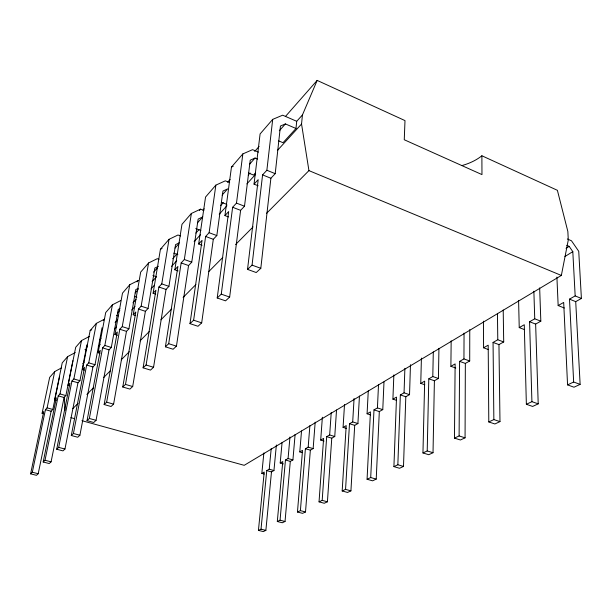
<?xml version="1.0" encoding="UTF-8"?>
<svg xmlns="http://www.w3.org/2000/svg" width="612" height="612" viewBox="0 0 612 612"><rect width="100%" height="100%" fill="white"/><g stroke="black" fill="none" stroke-linecap="round" stroke-linejoin="round"><path stroke-width="0.92" d="M451.166 340.846L450.883 366.313L455.129 363.911L454.471 438.116L459.107 435.935L459.597 361.378L465.349 363.413L469.71 360.973L469.764 329.616M459.597 361.378L463.942 358.915L464.057 333.119M454.471 438.116L460.415 439.99L465.066 437.832L465.349 363.413M421.416 358.081L420.758 383.38L424.674 381.161L422.953 452.949L427.214 450.945L428.798 378.828L434.398 380.733L438.422 378.484L438.942 348.335M422.953 452.949L428.744 454.708L433.021 452.719L434.398 380.733M428.798 378.828L432.799 376.556L433.296 351.885M393.86 374.919L392.904 399.154L396.53 397.104L393.914 466.619L397.846 464.768L400.347 394.939L405.81 396.737L409.535 394.648L410.468 364.721M400.347 394.939L404.05 392.843L404.884 368.309M393.914 466.619L399.552 468.272L403.499 466.436L405.81 396.737M368.271 390.915L367.085 413.781L370.451 411.876L367.07 479.257L370.704 477.544L373.993 409.872L379.318 411.562L382.768 409.627L383.992 382.003M367.07 479.257L372.555 480.818L376.219 479.112L379.318 411.562M373.993 409.872L377.428 407.929L378.53 384.435M344.518 404.555L343.072 427.383L346.208 425.608L342.177 490.969L345.558 489.378L349.498 423.741L354.7 425.34L357.913 423.542L359.451 396.033M342.177 490.969L347.532 492.446L350.928 490.87L354.7 425.34M349.498 423.741L352.696 421.936L354.073 398.511M322.371 417.239L320.696 440.059L323.618 438.406L319.036 501.863L322.18 500.379L326.693 436.662L331.765 438.177L334.756 436.501L336.531 410.009M326.693 436.662L329.669 434.979L331.23 412.519M319.036 501.863L324.253 503.263L327.42 501.794L331.765 438.177M301.525 430.963L299.781 451.908L302.519 450.356L297.463 512.014L302.558 513.346L305.51 511.969L310.345 450.164L313.145 448.596L315.18 422.142M297.463 512.014L300.4 510.63L305.388 448.726L308.173 447.15L309.886 425.631M282.078 442.606L280.197 463.001L282.767 461.547L277.305 521.5L280.051 520.208L285.46 460.017L290.295 461.387L292.918 459.918L295.114 434.405M277.305 521.5L282.277 522.763L285.039 521.478L290.295 461.387M285.46 460.017L288.068 458.541L289.973 436.991M263.879 452.949L261.821 473.405L264.231 472.043L258.432 530.382L261.01 529.173L266.763 470.613L271.483 471.913L273.947 470.536L276.372 444.985M258.432 530.382L263.29 531.591L265.876 530.382L271.483 471.913M266.541 213.351L308.938 170.618L301.548 124.022L302.435 114.957L317.161 80.409L404.999 120.595L404.257 139.75L481.973 174.596L481.881 155.769L557.387 190.309L567.852 231.481L568.288 239.996L561.349 275.446L244.196 465.319L81.947 420.696M266.763 470.613L269.211 469.22L271.215 448.55M278.682 140.882L283.027 142.718L295.986 128.489L296.713 121.298L302.435 114.957M258.134 185.773L254.034 184.136L258.195 179.645L247.531 269.395L256.229 272.539L260.811 268.316L270.887 178.253L275.209 173.663L280.441 126.041L285.399 123.915L295.986 128.489M247.531 269.395L252.06 265.134L262.586 174.894L266.87 170.258L272.7 119.371L282.668 115.194L296.713 121.298M254.034 184.136L260.092 133.952L272.7 119.371M228.452 216.931L224.941 215.592L228.681 211.545L217.206 297.975L225.553 300.844L229.653 297.065L240.608 210.344L244.502 206.221L250.239 160.191L255.074 158.034L257.621 159.082M217.206 297.975L221.261 294.158L232.637 207.269L236.484 203.108L242.842 153.918L252.549 149.665L258.463 152.113M224.941 215.592L231.466 167.076L242.842 153.918M202.044 245.221L198.671 243.997L202.059 240.332L189.98 323.641L197.997 326.272L201.685 322.868L213.305 239.3L216.824 235.566L222.944 191.051L227.656 188.879L222.11 195.121M189.98 323.641L193.629 320.198L205.632 236.469L209.113 232.705L215.86 185.13L225.315 180.831L229.661 182.552M198.671 243.997L205.548 197.056L215.86 185.13M178.084 270.909L174.833 269.77L177.916 266.442L165.401 346.805L173.104 349.245L176.447 346.155L188.557 265.539L191.755 262.15L198.158 219.073L202.748 216.893L197.378 222.936M165.401 346.805L168.698 343.699L181.16 262.93L184.327 259.511L191.365 213.466L200.568 209.159L203.926 210.429M174.833 269.77L181.971 224.336L191.365 213.466M155.754 294.158L153.107 293.263L155.922 290.218L143.093 367.835L150.506 370.092L153.551 367.284L166.013 289.438L168.927 286.347L175.552 244.639L179.278 242.826M143.093 367.835L146.092 365.004L158.883 287.013L161.767 283.899L169.027 239.315L177.985 235.008L180.586 235.957M135.772 315.601L133.217 314.767L135.795 311.975L122.76 386.998L129.905 389.094L132.689 386.532L145.396 311.301L148.066 308.463L154.851 268.048L158.477 266.243M153.107 293.263L160.436 249.252L169.027 239.315M122.76 386.998L125.498 384.413L138.511 309.045L141.15 306.184L148.563 262.984L157.292 258.692L158.967 259.289M117.42 335.3L114.949 334.527L117.32 331.956L104.147 404.54L111.047 406.498L113.595 404.149L126.47 331.367L128.925 328.759L135.818 289.568L138.358 288.283M133.217 314.767L140.676 272.111L148.563 262.984M104.147 404.54L106.656 402.168L119.814 329.256L122.247 326.632L129.759 284.733L138.258 280.48L137.034 281.88M99.924 353.292L98.104 352.734L100.291 350.37L87.049 420.651L93.72 422.494L96.061 420.329L109.028 349.85L111.3 347.448L118.261 309.42L119.914 308.57M114.949 334.527L122.492 293.14L129.759 284.733M87.049 420.651L89.36 418.47L102.594 347.876L104.836 345.451L112.417 304.799L120.702 300.584M84.288 370.107L82.521 369.579L84.548 367.384L71.29 435.507L77.739 437.236L79.904 435.239L92.917 366.94L95.013 364.714L102.02 327.787M98.104 352.734L105.7 312.571L112.417 304.799M71.29 435.507L73.425 433.495L86.682 365.081L88.755 362.839L96.375 323.358L104.445 319.189L103.298 320.497M82.521 369.579L90.148 330.564L96.375 323.358M69.783 385.698L68.07 385.208L69.952 383.166L56.709 449.246L62.959 450.876L64.964 449.024L77.976 382.775L79.927 380.71L86.942 344.824M56.709 449.246L58.691 447.387L71.933 381.024L73.861 378.95L81.488 340.586L89.36 336.462M56.273 400.225L54.613 399.758L56.365 397.861L43.177 462.006L49.228 463.544L51.087 461.831L64.069 397.517L65.882 395.597L72.904 360.705M68.07 385.208L75.697 347.279L81.488 340.586M43.177 462.006L45.013 460.278L58.209 395.865L59.999 393.929L67.618 356.628L75.291 352.558M43.697 413.75L42.083 413.307L43.72 411.532L30.6 473.856L36.468 475.317L38.204 473.711L51.125 411.241L52.823 409.451L59.632 376.418M54.613 399.758L62.225 362.87L67.618 356.628M30.6 473.856L32.306 472.25L45.441 409.673L47.109 407.867L54.705 371.576L61.353 368.003M42.083 413.307L49.656 377.405L54.705 371.576M199.382 210.52L200.568 209.159M202.985 210.253L204.247 208.822M227.58 182.277L230.104 179.408M254.707 151.432L259.121 146.406M285.62 116.28L317.161 80.409M86.147 348.06L87.332 346.736M117.412 312.893L119.906 310.093M135.122 292.972L138.205 289.499M153.643 272.133L157.345 267.964M175.024 248.082L178.773 243.867M249.604 164.192L255.074 158.034M279.309 130.769L285.399 123.915M99.702 339.668L100.988 338.252M115.11 322.593L117.527 319.923M132.926 302.841L135.994 299.452M152.128 281.566L156.511 276.708M172.706 258.754L176.99 254.003M195.848 233.103L199.022 229.584M220.764 205.487L223.296 202.671M248.22 175.047L250.071 172.997M255.403 173.043L253.559 175.078L248.541 173.051M82.842 363.582L84.135 362.174M98.28 346.667L100.215 344.556M114.36 329.057L116.295 326.946M131.733 310.032L134.946 306.513M151.026 288.895L154.247 285.376M171.612 266.35L176.761 260.712M194.126 241.686L200.56 234.641M219.211 214.208L226.93 205.754M246.873 183.914L255.235 174.749M277.749 150.093L301.548 124.022M72.751 408.671L78.137 403.247M86.881 394.434L93.613 387.648M103.703 377.474L110.435 370.696M121.199 359.841L129.277 351.701M140.041 340.853L149.458 331.36M160.902 319.831L171.666 308.976M183.103 297.447L195.886 284.557M208.677 271.674L222.806 257.43M235.589 244.548L253.085 226.914M566.024 248.334L569.168 246.361L572.809 251.647L575.165 295.917L569.504 299.13L573.658 382.018L580.13 384.367L575.716 301.639L581.4 298.457L578.738 251.31L571.493 240.791L567.339 238.978M564.914 256.527L572.809 251.647M483.434 321.17L483.579 347.8L488.192 345.183L488.797 421.959L494.901 423.971L499.981 421.607L498.956 344.602L503.707 341.947L503.202 310.016M488.797 421.959L493.853 419.58L493.058 342.429L497.786 339.752L503.707 341.947M518.586 300.377L519.236 327.604L524.27 324.743L526.366 404.28L532.639 406.437L538.208 403.851L535.638 324.077L540.824 321.17L539.662 287.923M526.366 404.28L531.912 401.671L529.579 321.736L534.743 318.814L540.824 321.17M556.905 277.075L558.159 305.549L563.683 302.427L567.561 384.887L574.002 387.212L580.13 384.367M90.148 330.564L91.746 329.738M160.436 249.252L162.042 248.472M567.561 384.887L573.658 382.018M231.466 167.076L233.218 166.296M32.306 472.25L38.204 473.711M261.01 529.173L265.876 530.382M280.051 520.208L285.039 521.478M45.013 460.278L51.087 461.831M58.691 447.387L64.964 449.024M300.4 510.63L305.51 511.969M73.425 433.495L79.904 435.239M322.18 500.379L327.42 501.794M261.821 473.405L264.17 474.048M45.441 409.673L51.125 411.241M70.885 417.652L74.572 418.669M89.36 418.47L96.061 420.329M345.558 489.378L350.928 490.87M47.109 407.867L52.823 409.451M269.211 469.22L273.947 470.536M280.197 463.001L283.402 463.896M58.209 395.865L64.069 397.517M59.999 393.929L65.882 395.597M288.068 458.541L292.918 459.918M106.656 402.168L113.595 404.149M370.704 477.544L376.219 479.112M299.781 451.908L302.244 452.612M71.933 381.024L77.976 382.775M305.388 448.726L310.345 450.164M73.861 378.95L79.927 380.71M308.173 447.15L313.145 448.596M125.498 384.413L132.689 386.532M397.846 464.768L403.499 466.436M320.696 440.059L324.054 441.053M86.682 365.081L92.917 366.94M88.755 362.839L95.013 364.714M329.669 434.979L334.756 436.501M84.969 349.391L86.682 349.911M146.092 365.004L153.551 367.284M427.214 450.945L433.021 452.719M343.072 427.383L346.514 428.431M102.594 347.876L109.028 349.85M104.836 345.451L111.3 347.448M352.696 421.936L357.913 423.542M367.085 413.781L370.612 414.89M119.814 329.256L126.47 331.367M122.247 326.632L128.925 328.759M377.428 407.929L382.768 409.627M168.698 343.699L176.447 346.155M459.107 435.935L465.066 437.832M116.456 315.279L118.277 315.868M392.904 399.154L396.522 400.332M138.511 309.045L145.396 311.301M141.15 306.184L148.066 308.463M404.05 392.843L409.535 394.648M193.629 320.198L201.685 322.868M493.853 419.58L499.981 421.607M134.342 296.307L136.874 297.149M420.758 383.38L424.728 384.719M158.883 287.013L166.013 289.438M161.767 283.899L168.927 286.347M432.799 376.556L438.422 378.484M152.916 275.515L156.404 276.716M531.912 401.671L538.208 403.851M221.261 294.158L229.653 297.065M450.883 366.313L455.779 368.026M181.16 262.93L188.557 265.539M184.327 259.511L191.755 262.15M463.942 358.915L469.71 360.973M173.739 253.169L177.84 254.638M252.06 265.134L260.811 268.316M483.579 347.8L488.598 349.628M205.632 236.469L213.305 239.3M493.058 342.429L498.956 344.602M209.113 232.705L216.824 235.566M195.741 228.582L200.835 230.472M519.236 327.604L524.385 329.562M221.575 202.365L226.853 204.4M529.579 321.736L535.638 324.077M232.637 207.269L240.608 210.344M236.484 203.108L244.502 206.221M558.159 305.549L564.333 308.012M569.504 299.13L575.716 301.639M262.586 174.894L270.887 178.253M266.87 170.258L275.209 173.663M575.165 295.917L581.4 298.457M308.938 170.618L561.349 275.446M566.72 245.305L569.168 246.361M64.26 397.096L65.025 410.423M533.871 291.228L534.743 318.814M497.449 313.382L497.786 339.752M481.881 155.769A48.31 30.891 -2.7 0 1 462.213 165.477"/></g></svg>
